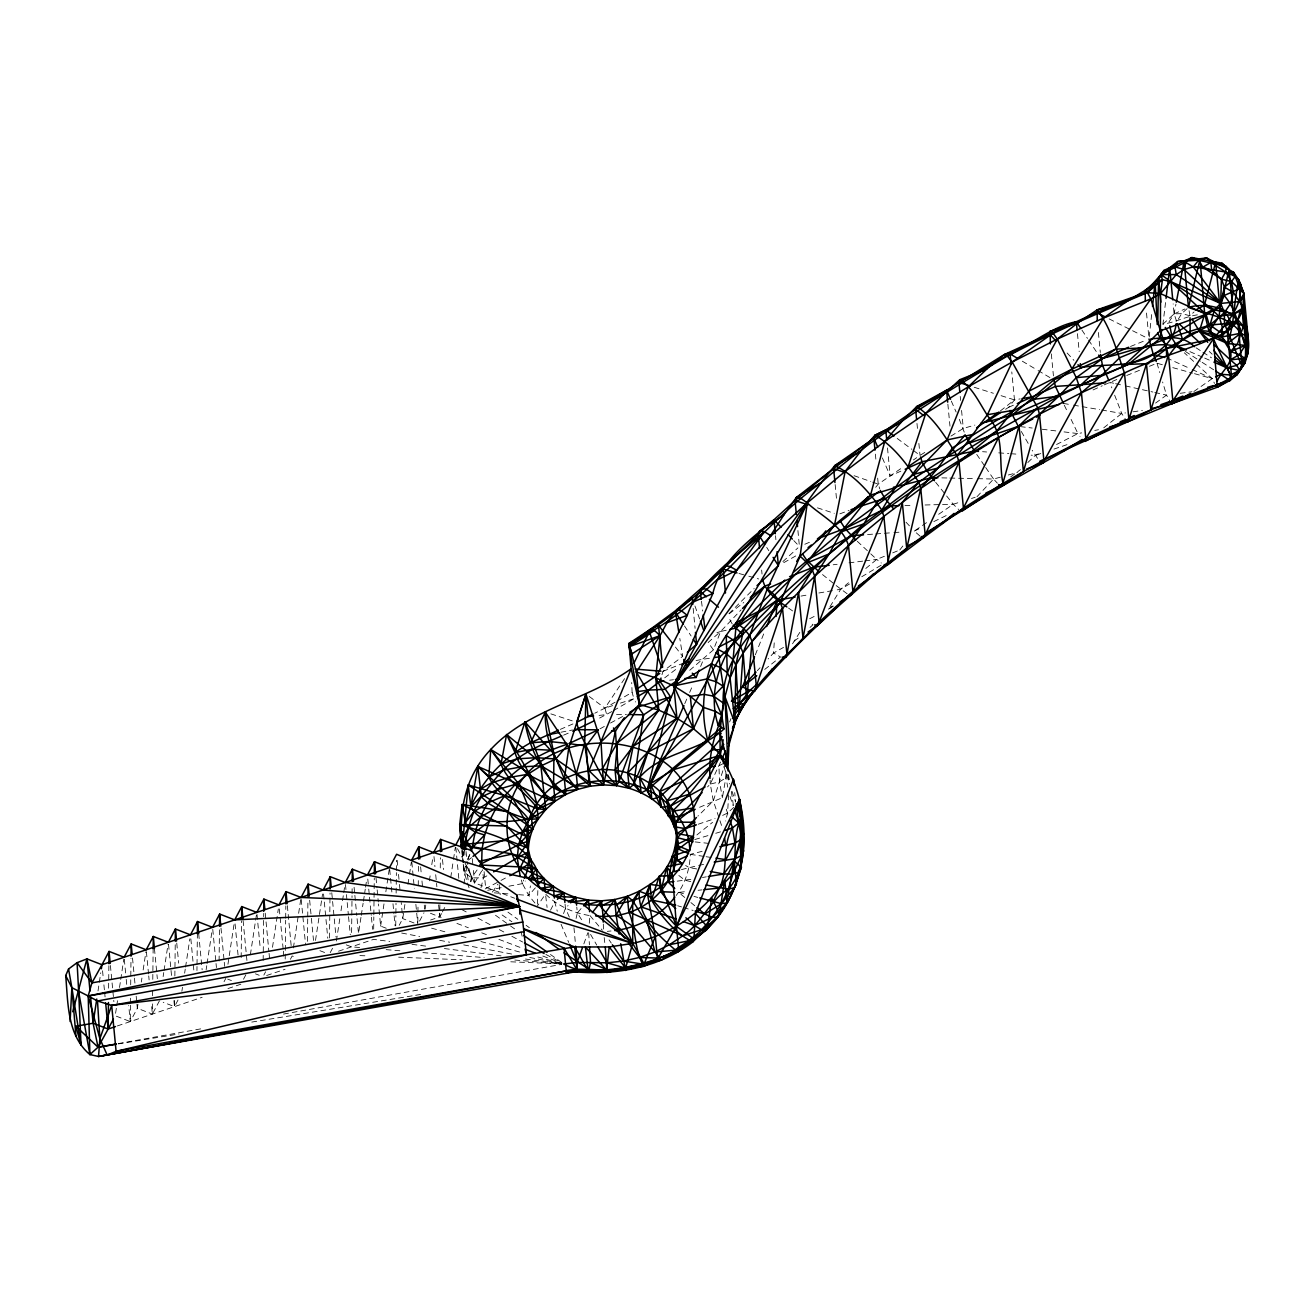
<?xml version="1.0" encoding="UTF-8"?>
<svg xmlns="http://www.w3.org/2000/svg" width="1314" height="1314" viewBox="0 0 1314 1314"><rect width="100%" height="100%" fill="white"/><g stroke="black" fill="none" stroke-linecap="round" stroke-linejoin="round"><path stroke-width="0.75" stroke-dasharray="5 3.75" d="M463.694 851.406L462.429 857.171L462.429 851.111M439.878 904.656L439.747 916.893L443.574 918.338M440.272 867.946L440.387 857.763M108.619 988.194L108.881 965.724M130.447 1005.243L130.267 1021.586L115.205 1015.755L116.437 1007.69M130.48 1003.19L130.546 997.063M130.694 984.81L131.006 958.251M152.506 1003.896L152.375 1014.112L137.329 1008.281L136.952 1004.257M152.588 995.716L152.687 987.553M152.785 979.373L153.147 948.741M174.565 1000.512L174.499 1006.639L163.215 1002.27M174.861 975.99L175.238 943.304M196.952 970.553L197.001 966.48M197.018 964.427L197.379 933.794M219.093 961.043L219.471 928.357M241.168 957.66L241.595 920.884M263.161 960.403L263.72 913.411M285.204 959.056L285.664 920.243M285.68 918.19L285.828 905.937M307.443 941.366L307.706 918.897M307.739 916.844L307.919 900.501M329.518 937.982L330.044 893.027M351.61 932.546L352.037 895.77M352.07 893.734L352.136 887.607M373.685 929.162L373.817 916.909M373.849 914.856L374.276 878.081M395.744 925.779L395.875 915.562M395.892 913.509L396.007 903.293M396.138 893.093L396.368 872.66M396.401 870.607L396.516 860.391M417.819 922.379L417.918 914.216M417.934 912.179L418.033 903.999M418.246 885.62L418.328 879.477M418.427 871.313L418.493 865.187M537.41 904.114L537.837 890.596M728.662 794.871L727.545 813.038L725.689 821.02M774.225 642.858L773.519 653.025L768.132 658.922M464.056 883.961L465.632 866.238M589.263 923.233L590.002 915.595C573.38 913.164 557.464 905.921 545.491 894.029L537.36 906.052M702.119 851.324L690.326 854.363C689.801 869.08 685.235 883.846 676.135 895.524M1149.224 336.959L1151.639 314.522M726.478 774.028L722.388 797.697L698.818 807.617M1197.366 314.834C1185.409 316.723 1174.88 322.406 1162.939 324.18L1166.076 298.064M470.872 881.53L471.381 877.851L466.946 861.228M425.161 909.107L425.769 905.067M429.382 880.84L430.581 872.759M431.78 864.678L432.996 856.597M470.79 881.793L471.381 877.851L478.23 868.373M98.008 990.953L100.767 972.803M116.749 1005.67L117.669 999.609M119.508 987.504L120.428 981.459M120.724 979.439L123.795 959.269M137.937 1004.241L137.329 1008.281L130.267 1021.586L128.723 1005.506M141.321 982.051L141.928 978.027M143.16 969.946L145.92 951.796M163.133 976.598L163.741 972.557M164.053 970.553L168.028 944.323M181.874 991.314L182.482 987.274M184.633 973.165L185.241 969.124M185.553 967.104L189.84 938.869M206.134 969.716L206.758 965.691M207.054 963.671L212.277 929.376M227.946 964.262L234.089 923.923M250.366 954.769L256.509 914.429M272.491 947.295L278.322 908.976M293.383 947.903L300.742 899.482M315.508 940.43L322.554 894.029M336.4 941.021L339.768 918.831M340.999 910.766L342.215 902.685M342.527 900.681L343.447 894.62M343.759 892.6L344.974 884.536M360.956 917.402L358.508 933.548L356.965 917.468M361.268 915.382L363.107 903.293M363.42 901.273L365.259 889.167M365.555 887.147L366.787 879.082M384 903.884L380.633 926.074L378.859 929.392M385.84 891.779L389.207 869.589M404.893 904.475L402.741 918.601L399.21 925.253M407.964 884.306L409.18 876.241M409.492 874.221L411.331 862.115M450.735 877.506L453.182 861.376M453.494 859.356L455.334 847.251M534.897 903.014L528.737 895.442L530.445 885.932M1168.967 321.996L1174.108 313.882L1175.948 304.158M465.37 866.205L464.088 872.003L469.065 887.886M576.074 918.47L577.339 912.885L576.78 907.071M480.973 887.788L483.486 877.851L482.435 869.72M661.993 674.673L662.962 671.339L682.672 656.376L679.814 638.44M725.492 762.432L713.338 800.916L697.865 816.158M535.356 887.837L528.737 895.442L522.414 883.616L523.629 879.969M583.843 943.879L587.867 932.726M563.542 913.608L565.463 908.286L568.059 905.56M689.735 670.304L713.403 649.872L720.614 631.508L741.129 609.844M755.32 654.832L764.37 632.215M700.608 666.494L703.581 659.168L710.989 658.068M467.653 859.504L469.755 854.363M729.615 721.977L730.995 718.577M467.932 859.142L470.067 854.001M727.414 774.521L726.034 777.757L727.759 787.201M684.742 703.696L688.815 694.334M689.636 692.462L692.889 684.972M720.581 762.021L710.266 784.064L707.54 786.905M550.517 910.191L554.738 901.93L557.284 911.259M159.454 1000.808L152.375 1014.112L151.422 1004.06M178.031 999.987L174.499 1006.639L173.924 1000.611M224.037 981.706L225.811 978.388M243.501 979.226L247.032 972.574M263.851 975.087L265.625 971.752M290.394 959.286L292.151 955.968L295.913 957.43M330.208 952.666L332.853 947.673M419.56 921.098L423.979 912.787M441.504 913.608L439.747 916.893L430.598 920.03M442.375 911.949L445.003 907.021M799.815 632.363L792.523 643.794M481.68 871.018L474.6 882.909L514.612 898.234M833.421 606.066L828.461 609.187L840.714 589.23L848.548 582.759M624.593 678.615L604.933 708.115L594.782 713.223M492.356 892.075L497.907 884.191M899.794 549.975L903.408 545.244M1005.604 409.295L1008.807 407.209L1014.474 399.883L1020.14 398.914M875.666 487.297L878.245 484.127L903.457 466.798M581.067 908.615L577.339 912.885L582.431 921.065M757.34 670.682L760.034 667.742M976.975 496.725L993.581 479.035L1000.956 477.015M728.991 613.638L754.203 588.458M1010.68 476.867L1020.502 469.64M1027.827 462.544L1035.169 455.449L1040.507 452.722M1162.939 324.18L1174.108 313.882L1181.664 313.635L1190.008 315.754L1194.048 311.944M1187.117 308.626L1181.664 313.635L1176.736 321.766L1174.108 313.882L1173.156 303.895M782.898 561.571L797.927 547.889M798.156 638.161L791.849 642.727M810.032 627.402L813.005 624.708L809.638 622.59M508.896 886.211L522.414 883.616L525.288 881.021M733.705 807.486L727.545 813.038L722.306 815.567M726.199 630.244L720.614 631.508L708.147 642.431L713.403 649.872M865.778 568.486L876.734 559.419L885.603 555.789M828.461 609.187L833.125 605.327M696.896 834.948L712.549 822.318M1103.744 427.822L1121.729 413.45L1125.49 412.908M468.457 860.029L471.48 857.631M764.699 669.434L780.549 656.984L773.519 653.025L783.522 647.408M1000.463 410.839L1014.474 399.883L1011.796 371.911M729.221 613.786L743.806 602.469M664.687 677.843L678.615 667.266M1155.581 403.07L1166.536 395.12L1162.611 381.98M1193.884 391.49L1212.214 378.613L1214.514 383.409M913.394 459.949L916.712 457.683M920.03 536.112L914.281 531.07L920.769 526.602M922.395 525.485L927.273 522.134M938.639 514.3L953.258 504.248L960.55 501.932M913.509 450.554L920.03 455.4L926.896 451.113M950.942 436.117L963.293 428.413L974.857 425.095M849.485 584.024L840.714 589.23L834.751 590.265M861.77 576.731L882.827 564.215M486.87 875.863L483.486 877.851L471.381 877.851L464.088 872.003L462.84 860.884M615.116 702.202L604.933 708.115L585.945 694.022M616.824 701.216L632.1 692.347L631.689 682.524M611.782 711.597L597.804 719.021M613.49 710.611L633.956 698.72L632.1 692.347M783.752 562.671L798.058 554.656M599.956 728.859L605.228 725.936M610.501 723.029L624.659 715.391M485.227 888.921L499.254 881.366M501.012 880.429L508.025 876.652M1056.538 444.51L1077.907 433.571L1081.652 432.881M809.687 618.73L816.52 615.264M723.85 763.253L718.939 765.75L719.514 781.846L722.388 797.697M914.281 531.07L921.377 527.62M933.811 521.592L948.002 514.71M1093.051 389.946L1102.298 385.741M1104.154 384.887L1117.261 379.303M1174.108 313.882L1184.883 308.987M882.4 457.945L890.186 475.914L901.404 470.921M1008.807 407.209L1017.562 403.431M560.29 729.369L573.052 723.883M563.607 735.15L570.949 731.997M804.809 544.259L811.97 541.22M892.699 552.882L898.02 550.697M1130.483 346.485L1145.299 340.49M1126.722 375.476L1141.866 369.349M1149.421 366.294L1156.993 363.222L1162.906 364.881M662.962 671.339L682.984 663.307M839.86 513.84L849.107 510.423M1040.803 453.544L1035.169 455.449L1031.112 455.17M1053.976 449.076L1067.149 444.608M698.276 824.207L715.079 818.523M117.357 1025.938L202.142 997.293M227.946 988.571L240.856 984.219M266.66 975.497L285.089 969.272M338.536 951.205L373.554 939.379L389.749 941.465M716.935 632.707L720.614 631.508M612.685 705.602L604.933 708.115L606.674 714.57L595.472 715.802M620.422 703.105L633.956 698.72L635.648 702.005M971.506 498.466L975.152 497.3M694.778 839.564L708.115 835.573M715.736 833.29L721.452 831.581M681.44 869.589L696.732 865.86M1008.331 474.995L1017.562 472.482M718.824 817.259L713.338 800.916L710.266 784.064L719.514 781.846L726.034 777.757L725.771 770.086M698.67 865.433L704.501 864.201M560.979 732.227L572.51 729.976M487.675 890.284L501.192 887.689M1094.759 430.417L1098.504 429.727M696.075 660.531L703.581 659.168M118.211 1043.612L202.898 1028.484M283.545 1014.063L561.784 964.345M801.014 596.08L808.964 594.7M818.885 592.992L832.78 590.61M690.836 879.362L675.741 881.333M702.464 877.473L706.341 876.832M118.276 1043.907L178.967 1033.987M251.779 1022.078L413.614 995.618M415.635 995.289L423.732 993.959M1133.013 411.808L1142.408 410.444M1180.218 393.297L1191.929 391.753M833.191 564.774L837.149 564.297M849.025 562.835L862.887 561.127M864.858 560.881L876.734 559.419L881.3 563.016M669.631 680.192L673.474 679.732M684.758 897.478L678.615 892.387L686.401 891.549M698.079 890.301L701.988 889.874M607.314 931.347L611.059 930.985M867.569 534.552L873.662 534.092M875.699 533.944L891.943 532.728M893.963 532.581L902.094 531.973M904.952 505.512L913 505.299M925.072 504.987L953.258 504.248L958.662 509.536M616.545 714.504L626.433 714.438M941.892 477.869L947.854 478M949.841 478.05L975.678 478.624M977.665 478.674L993.581 479.035L997.359 483.174M359.905 955.59L368.068 955.919M398.651 957.183L461.855 959.795M510.785 961.799L563.788 963.983M982.56 451.688L986.6 451.983M998.739 452.854L1008.856 453.576M1010.877 453.724L1018.974 454.299M494.195 892.83L510.456 894.062M518.587 894.67L528.737 895.442M359.609 947.509L351.446 946.852L345.796 944.667M386.152 949.644L402.495 950.975M422.911 952.617L484.16 957.561M514.792 960.041L561.751 963.819L523.317 958.76M695.172 841.929L709.429 843.457M1020.321 426.607L1032.229 428.036M1042.166 429.251L1056.062 430.926M1064.012 431.895L1077.907 433.571L1080.059 436.544M412.005 944.355L426.179 946.179M444.395 948.544L501.061 955.869M690.326 854.363L704.14 856.416M706.127 856.712L714.011 857.878M1063.437 403.431L1071.485 404.811M1073.489 405.155L1099.621 409.64M1101.641 410.001L1121.729 413.45L1125.622 419.56M696.699 868.948L688.979 867.519L685.645 865.515M401.673 933.055L419.692 936.488M439.714 940.315L449.717 942.22M463.727 944.897L513.758 954.44M529.772 957.495L561.801 963.605L534.207 955.968M690.77 881.595L685.021 880.314L677.088 874.122M1113.615 383.245L1109.706 382.358L1111.825 387.844M1115.586 383.688L1123.421 385.445M1125.375 385.889L1152.821 392.032M1154.776 392.475L1166.536 395.12L1170.018 401.394M678.615 892.387L684.364 893.898M693.956 896.411L697.783 897.413M431.6 928.177L447.384 932.447M461.198 936.192L469.098 938.327M480.924 941.53L522.364 952.765M1172.778 367.624L1192.504 373.127M1194.475 373.669L1212.214 378.613L1184.325 352.793M738.961 573.479L746.845 575.663M748.816 576.222L758.671 578.965M677.663 905.74L681.539 906.923M683.477 907.514L693.151 910.487M974.232 387.269L993.4 393.28M1001.071 395.678L1014.474 399.883M817.456 507.845L834.275 513.314M550.862 713.88L573.019 721.107M854.067 475.701L870.804 481.532M872.66 482.172L878.245 484.127L879.756 488.824M456.927 923.414L468.375 927.766M481.729 932.841L487.461 935.01M498.909 939.362L521.806 948.051M542.797 956.017L561.883 963.261M430.45 913.279L439.747 916.893L438.597 904.837M414.025 922.97L402.741 918.601L401.213 902.521M386.267 928.259L380.633 926.074L378.514 903.95M319.926 950.679L325.56 952.864M255.442 973.822L259.203 975.284M227.683 979.111L231.445 980.572M1189.909 351.643L1202.836 357.293M1204.692 358.098L1212.083 361.317M1166.701 357.934L1190.369 368.692M1192.192 369.513L1212.214 378.613M1109.164 318.908L1147.188 338.076M461.789 909.567L468.95 913.378M477.902 918.158L490.418 924.842M499.369 929.622L504.74 932.48M511.902 936.307L522.644 942.023M545.901 954.44L561.998 963.031M1022.325 361.202L1036.319 369.513M1038.076 370.548L1050.313 377.808M1196.085 347.816L1201.21 351.134M1202.918 352.251L1211.459 357.786M1185.359 351.446L1200.454 361.219M1202.129 362.319L1213.873 369.924M502.112 914.955L511.918 921.787M788.515 608.07L793.36 611.453M847.136 593.764L836.164 585.568M495.509 915.267L508.83 924.777M510.505 925.959L515.499 929.524M550.467 954.49L562.129 962.801M507.96 912.13L517.831 919.324M526.076 925.302L529.361 927.7M897.199 438.449L911.883 449.339M822.515 574.563L834.636 584.336M690.918 902.587L695.533 906.397M1209.258 351.479L1212.181 354.189M857.303 541.319L869.26 552.455M870.755 553.851L876.734 559.419M793.787 540.563L798.025 545.031M906.019 522.184L910.142 526.618M1067.116 352.99L1073.916 360.315M590.002 915.595L602.321 930.246M1037.502 458.323L1032.196 450.324M935.699 482.337L953.258 504.248M732.177 623.871L728.186 616.529M675.429 647.063L682.672 656.376M976.713 454.398L984.58 465.895M985.714 467.538L993.581 479.035M609.072 939.871L611.289 943.124M1081.898 330.044L1087.483 338.404M1088.6 340.08L1097.535 353.45M684.479 625.94L691.098 635.976M766.703 547.396L768.821 550.73M474.6 883.074L464.056 860.933M1021.306 431.485L1028.238 443.475M590.577 934.418L596.737 945.062M457.486 848.696L463.021 859.077M1064.291 405.205L1067.707 412.3M1071.107 419.38L1077.907 433.571M466.601 865.975L474.6 882.909L473.04 866.747M951.32 401.099L956.116 412.021M959.302 419.297L964.657 433.209M569.34 917.139L565.463 908.286L564.905 902.472M561.078 924.268L568.732 942.45M1114.65 395.169L1121.729 413.45M694.942 605.984L699.738 619.272M732.013 791.324L735.626 802.082L734.723 792.588M730.026 796.514L733.081 805.663M726.264 809.194L728.761 816.733M719.957 820.692L722.224 827.574M723.965 766.735L729.566 783.916M521.313 880.002L522.414 883.616M1156.993 363.222L1159.802 372.601M462.479 850.536L464.384 858.387M521.001 931.396L522.364 937.243M1189.088 310.712L1190.008 315.754M728.449 774.751L729.467 780.319M466.092 866.222L468.441 881.842M731.389 791.685L733.409 805.515M701.495 601.254L702.711 611.01M545.721 895.951L547.084 907.465M604.194 937.539L605.064 945.308M461.723 850.503L463.021 862.23M463.234 864.185L464.088 872.003L463.514 864.431M1146.514 313.028L1148.814 336.992M1098.389 332.491L1100.311 352.464M1077.464 333.674L1079.188 351.659M1051.331 353.909L1053.434 375.886M960.238 396.45L960.616 400.442M961.569 410.428L963.293 428.413M947.87 404.154L949.973 426.13M916.975 423.437L917.55 429.432M918.88 443.409L920.03 455.4M887.508 447.943L890.186 475.914M875.37 454.151L876.142 462.15M877.67 478.132L878.245 484.127M835.146 484.554L836.476 498.532M797.91 530.544L799.241 544.522M775.523 535.718L775.901 539.709M761.644 570.062L762.038 574.054M693.168 608.382L695.073 628.371M499.205 884.634L500.174 894.735M484.094 871.658L485.638 887.837M472.268 858.65L472.859 864.727M464.45 850.125L465.222 858.206M455.827 847.251L459.095 881.415M442.506 859.504L443.475 869.556M433.981 856.58L434.934 866.632M435.706 874.681L436.872 886.736M420.628 866.895L421.203 872.923M421.975 880.971L422.55 886.999M424.291 905.1L424.668 909.107M411.824 862.115L414.337 888.248M415.865 904.328L417.803 924.432M397.173 860.292L397.748 866.337M398.52 874.368L399.292 882.417M399.472 884.421L400.047 890.449M389.716 869.589L392.015 893.701M392.985 903.753L393.937 913.805M394.134 915.825L395.103 925.877M376.018 877.818L376.97 887.87M377.167 889.89L378.317 901.946M367.789 879.066L368.561 887.114M368.741 889.118L369.333 895.146M369.513 897.166L371.254 915.25M371.435 917.271L372.601 929.327M354.09 887.311L354.665 893.339M354.862 895.343L356.784 915.447M345.483 884.536L346.239 892.567M346.436 894.588L347.011 900.616M347.208 902.619L348.358 914.692M348.555 916.696L350.28 934.78M331.769 892.764L334.085 916.893M334.282 918.897L336.006 936.997M323.556 894.013L324.131 900.041M324.328 902.061L327.777 938.245M309.661 900.238L311.204 916.318M311.385 918.338L313.504 940.446M301.235 899.482L305.472 943.698M287.355 905.707L291.38 947.92M279.307 908.96L283.167 949.168M283.348 951.172L284.12 959.22M265.231 913.181L268.877 951.369M269.074 953.389L269.649 959.417M257.002 914.429L260.271 948.593M243.106 920.654L246.966 960.863M235.075 923.906L238.343 958.087M220.998 928.127L224.07 960.288M224.267 962.308L224.645 966.316M212.769 929.376L215.841 961.536M216.038 963.54L216.432 967.564M198.677 933.597L202.142 969.781M190.842 938.853L193.914 971.013M176.749 943.074L178.688 963.178M168.537 944.323L171.608 976.483M154.444 948.544L156.76 972.656M156.941 974.676L157.335 978.684M146.412 951.796L148.531 973.904M148.728 975.908L149.106 979.932M132.517 958.021L134.258 976.121M134.439 978.125L135.03 984.153M136.18 996.209L136.755 1002.254M124.304 959.269L126.029 977.353M126.226 979.373L126.801 985.401M110.409 965.494L113.875 1001.679M102.558 970.767L103.133 976.795M103.905 984.827L105.071 996.899M573.972 927.75L575.466 944.076M466.076 851.521L466.766 859.274M462.495 851.16L463.366 862.526M588.656 932.841L589.411 944.75M710.135 780.253L710.266 784.064M728.186 774.899L728.449 782.881M603.307 924.021L603.487 929.786M462.298 851.291L462.429 857.171"/><path stroke-width="1.5" d="M462.429 849.09C458.52 812.134 464.269 777.198 490.746 749.489C528.442 708.722 586.947 700.362 631.131 668.777L629.045 643.367L650.578 629.16L692.215 598.396L693.578 602.19M1151.787 408.523L1172.334 403.529L1172.86 400.934L1168.475 354.994L1160.377 330.783L1160.541 293.613L1162.414 279.718L1161.001 274.527L1164.023 270.372L1191.864 257.544L1221.971 263.194L1238.921 280.325L1243.898 293.515L1248.3 339.455L1247.889 353.466L1245.048 362.828L1236.983 374.786L1229.888 380.518L1217.29 387.236L1172.334 403.529L1128.233 421.58L1039.834 461.181L1043.004 462.922L1085.824 438.712L1128.874 418.952L1172.86 400.934L1217.717 384.739L1236.983 374.786L1245.048 362.828C1247.479 334.971 1240.432 308.199 1238.921 280.325L1233.55 272.195L1206.63 257.922L1177.656 261.519L1161.001 274.527L1144.593 293.038L1096.484 312.518L1004.356 354.55L915.644 409.442L834.833 465.583L821.299 482.484L673.836 685.957L676.94 718.298L647.999 752.035L627.731 772.813L629.209 788.318C715.03 815.058 676.579 924.678 595.587 915.907M440.453 851.636L440.584 839.4L471.496 850.569L483.716 867.618L499.008 882.614L516.993 895.13L522.808 922.017L526.471 954.818L116.092 1051.331L107.173 1054.994L98.534 1056.456L89.894 1054.567C66.965 1035.202 68.114 1002.779 65.7 975.563L68.558 969.009L77.083 962.686L86.938 958.891L101.983 964.722L389.519 867.569L519.638 906.446L88.202 995.979L71.859 987.685L65.7 975.563M108.454 1002.5L108.142 1029.059L98.041 1047.209L89.894 1054.567L78.692 991.955L77.083 962.686L91.898 982.888L88.202 995.979L89.894 1054.567M108.914 963.688L109.062 951.418L124.107 957.249L131.17 943.945L146.215 949.776L153.295 936.471L168.34 942.302L175.403 928.998L190.464 934.829L197.527 921.525L212.572 927.356L219.652 914.051L234.697 919.882L519.638 906.446L396.598 854.264L389.519 867.569L374.474 861.738L367.394 875.042L352.349 869.211L345.286 882.515L330.241 876.684L323.162 889.989L308.117 884.158L301.054 897.462L286.009 891.631L278.929 904.935L263.884 899.105L256.805 912.409L241.76 906.578L234.697 919.882M131.022 956.214L131.17 943.945L132.139 953.997M153.147 948.741L153.295 936.471L154.444 948.544M175.271 941.267L175.403 928.998L176.569 941.07M197.379 933.794L197.527 921.525L198.677 933.597M219.504 926.321L219.652 914.051L220.801 926.124M241.628 918.847L241.76 906.578L242.926 918.65M263.736 911.374L263.884 899.105L264.837 909.157M285.861 903.901L286.009 891.631L287.158 903.704M307.969 896.427L308.117 884.158L309.266 896.23M330.093 888.954L330.241 876.684L331.194 886.736M352.218 881.48L352.349 869.211L353.515 881.283M374.326 874.007L374.474 861.738L375.623 873.81M418.558 859.06L418.706 846.791L433.587 852.556L483.716 867.618M728.465 746.73L734.953 723.242L735.824 665.081L743.888 628.65L774.619 595.111L807.092 562.852L834.554 524.91L870.574 495.082L896.099 487.412L914.117 474.255L947.098 439.927L968.303 386.792L986.847 368.988L1004.356 354.55C1029.519 347.619 1049.82 326.858 1076.314 321.7L1080.781 328.385M1157.765 324.525L1158.537 278.223L1161.001 274.527L1186.197 261.765L1191.864 257.544L1198.647 260.221L1226.159 266.446L1238.921 280.325L1243.898 293.515L1243.323 326.266L1237.476 343.857L1230.561 351.446C1233.337 364.257 1221.182 371.041 1217.043 381.421M520.196 876.389L517.273 857.878L518.636 844.721L522.578 831.926L529 819.854L537.689 808.882L548.381 799.355L560.766 791.537L577.749 789.369L590.429 786.15L584.681 743.56L585.945 694.022L601.024 741.983L603.487 784.885L616.562 785.608L629.209 788.318L633.627 784.491L677.498 682.607M567.615 745.137L555.773 758.999L541.122 765.848L527.604 774.34L515.466 784.294L504.921 795.561L496.166 807.929L489.366 821.151L484.62 835.014L482.041 849.255L481.663 863.626L518.636 844.721L532.646 829.561L527.735 825.176L508.173 811.756L462.101 804.513L459.703 824.584L461.066 844.639L462.2 847.366L468.195 784.967L512.46 797.828L538.231 819.065C523.596 840.664 525.058 871.691 542.994 890.941M728.038 770.891L727.759 762.859L707.983 741.112L693.447 728.695L673.836 685.957L736.628 570.227L771.039 535.849L807.256 502.884L845.165 471.43L884.716 441.553L925.795 413.319L968.303 386.792L1012.174 362.023L1057.294 339.094L1103.546 318.037L1150.834 298.902L1160.541 293.613L1176.244 274.61L1184.029 269.501L1193.243 266.906L1202.852 267.169L1211.705 270.224L1221.412 279.209L1224.418 287.125L1224.155 295.519L1220.69 303.435L1214.415 309.94L1164.105 339.521L1119.709 357.687L1101.625 375.377L1081.438 392.755L1039.456 414.238L998.624 437.398L959.023 462.167L920.753 488.496L883.879 516.336L848.499 545.622L814.696 576.288L782.52 608.267L752.068 641.478L743.182 652.894L735.824 665.081L730.075 677.876L723.258 703.039L719.891 732.506L720.236 755.304L721.485 759.114M1172.86 400.934L1213.331 338.782C1227.177 322.209 1245.82 304.388 1238.921 280.325C1233.501 300.758 1234.799 324.082 1227.572 343.529L1230.561 351.446L1239.299 354.649L1244.884 358.328L1239.545 370.515L1229.888 380.518L1215.286 385.002L1217.29 387.236C1234.749 377.759 1251.519 360.989 1248.3 339.455C1247.117 324.213 1241.237 308.872 1243.898 293.515L1231.514 281.541L1225.65 272.014L1210.851 262.406L1206.63 257.922L1198.647 260.221L1177.656 261.519L1174.962 266.857L1176.244 274.61L1220.69 303.435L1239.447 301.579L1243.192 297.67M524.253 878.146C535.225 857.943 520.393 834.604 531.168 814.039C537.755 798.879 549.893 786.741 564.363 778.939C591.169 765.093 625.415 766.325 650.315 783.768L672.965 769.873L707.983 741.112C696.584 699.754 707.819 654.323 736.349 622.54L807.256 502.884L800.817 498.367L796.35 497.513L783.883 514.924L673.836 685.957L655.719 677.794L636.37 672.062L629.045 643.367C706.916 608.103 753.251 531.48 821.299 482.484C884.043 427.346 956.74 385.84 1028.468 343.66M70.102 1021.504L71.859 987.685L68.558 969.009M781.058 527.177L773.995 519.736C749.686 540.284 720.368 560.782 712.829 593.517L673.836 685.957L690.343 696.354L703.417 707.343L693.447 728.695L661.402 759.968L650.315 783.768C685.76 806.254 684.512 861.721 649.987 884.453L647.523 894.341L655.374 936.504L644.123 963.852C617.843 968.517 588.754 978.306 563.788 963.983L577.125 962.456L590.528 962.587L607.134 969.781C648.131 965.905 691.64 950.285 717.789 917.172C743.855 883.994 746.648 839.317 739.601 799.224L695.369 913.378L693.973 938.984L692.79 941.924C656.786 969.765 609.433 976.401 565.332 970.816C591.53 965.56 619.551 976.696 644.123 963.852C667.611 956.264 689.965 944.552 707.655 927.109C753.99 883.09 753.71 806.648 720.236 755.304L672.965 769.873L659.562 791.669L661.057 807.19L670.255 806.188L705.043 786.955M776.065 616.43L777.198 600.169C853.295 528.162 939.576 466.897 1032.771 419.018M1215.549 371.008L1220.575 374.276L1230.397 374.966L1239.545 370.515L1242.108 366.655L1224.451 323.77L1224.434 312.633L1220.69 303.435L1193.243 266.906L1184.078 261.42L1188.48 307.361C1212.789 300.495 1243.011 313.175 1248.3 339.455L1245.261 345.401L1230.561 351.446L1221.691 337.025L1222.381 327.153L1219.129 316.51L1220.016 308.182L1229.116 269.469L1221.971 263.194M1213.922 362.122L1226.849 367.772L1236.835 365.44L1244.884 358.328L1247.889 353.466L1243.487 307.509L1239.447 301.579L1243.898 293.515C1245.754 308.33 1238.757 322.406 1227.26 331.539C1194.426 348.555 1157.815 356.915 1124.472 372.995L1085.824 438.712C988.44 486.18 897.856 547.757 819.082 622.228C788.384 655.489 748.668 684.545 732.506 728.399L738.862 713.699L743.182 652.894L767.36 588.705L807.256 502.884C821.447 516.172 842.455 525.666 848.499 545.622L852.901 591.563L851.587 594.618C808.915 631.591 769.363 671.881 733.803 715.588M679.552 870.098L673.901 871.658L675.856 845.001L693.316 836.525C710.792 725.032 528.737 709.084 508.173 811.756C490.697 923.249 672.735 939.198 693.316 836.525L677.038 833.569L677.334 860.522L682.327 863.512M727.118 768.444C732.752 728.564 722.618 688.848 717.887 649.362L726.527 653.863L733.097 659.612L735.824 665.081L738.862 713.699M88.202 995.979L522.808 922.017L97.499 1000.989L111.69 1005.391L526.471 954.818L574.711 946.885L585.42 946.983L588.311 972.179L590.528 962.587L607.019 962.801L623.444 961.076L639.507 957.446L658.741 958.103L677.712 951.944L678.632 949.184L676.447 926.386L660.991 885.85L649.987 884.453L639.228 891.253L632.658 900.681L632.74 943.419L625.579 968.04L607.002 972.426L606.625 970.028L587.604 969.781L566.219 973.346L98.534 1056.456L99.88 1038.717L97.499 1000.989L88.202 995.979L99.88 1038.717L107.173 1054.994L566.219 970.898L564.034 948.117L523.744 929.195M1215.565 376.872L1220.575 374.276L1229.888 380.518L1230.397 374.966L1226.849 367.772L1213.725 350.296M759.541 610.928L736.349 622.54L733.097 659.612L730.075 677.876L734.953 723.242L728.367 743.445M1152.509 306.376L1155.154 281.902L1169.706 267.925L1174.962 266.857L1184.029 269.501L1220.69 303.435L1224.418 287.125L1231.514 281.541L1235.226 276.466L1233.55 272.195M710.053 778.348C708.476 757.817 713.108 737.138 721.747 718.544M719.809 757.718L723.209 739.798M726.33 754.762L725.64 766.259M1166.076 298.064L1169.706 267.925L1172.761 299.888M807.256 502.884L800.127 556.134L780.171 602.272L752.068 641.478L746.73 700.099L733.311 722.388M663.882 680.898L660.039 681.358L648.541 690.096L638.177 706.948L643.614 714.832L633.627 784.491L641.084 792.917L647.293 789.78L721.337 727.759M116.256 1044.236L98.041 1047.209L93.097 1023.228L96.776 999.018M101.375 968.763L101.983 964.722L109.062 951.418L110.212 963.491M950.531 399.275L946.54 390.176L916.679 406.601L901.076 422.352L874.976 435.263L873.843 438.17L833.618 468.572L795.036 500.568L758.211 534.108L723.193 569.093L676.891 609.548L666.954 622.721L660.071 635.615L655.719 677.794L658.807 710.151L633.167 746.286L627.731 772.813L641.084 792.917L639.606 777.412C661.895 751.378 700.001 752.265 723.948 728.942L718.167 725.246C706.981 691.016 721.189 654.75 743.888 628.65L736.349 622.54M1217.29 387.236L1213.331 338.782L1206.071 314.292L1170.823 281.672L1161.001 274.527L1176.244 274.61M593.6 716.015L587.999 716.623L585.945 694.022L568.831 747.584L564.363 778.939L565.841 794.444C543.487 777.067 529.805 749.752 524.943 721.944L553.95 753.94L564.363 778.939L577.749 789.369C558.22 768.23 544.078 741.556 545.326 712.089L553.95 753.94L553.588 785.723L555.083 801.244L548.381 799.355C537.557 783.768 520.475 771.4 515.006 752.561L524.943 721.944L540.497 762.432L545.786 809.523L538.231 819.065C516.287 818.211 483.503 831.072 470.872 806.582C482.994 779.317 504.543 757.061 530.61 742.771L545.326 712.089L568.831 747.584L576.271 773.847L577.749 789.369L565.841 794.444L555.083 801.244L545.786 809.523L536.736 803.544L519.424 784.721L477.836 766.456L470.872 806.582L465.402 822.58L468.293 827.606L475.339 832.156L484.62 835.014L472.547 847.497L471.151 850.93M531.48 880.232C535.258 865.368 526.651 851.341 526.553 836.624L508.173 811.756L468.195 784.967L470.872 806.582C487.757 792.096 497.579 770.875 517.01 758.851C530.774 749.079 546.312 742.492 561.784 735.939M493.621 871.855L517.273 857.878L529.213 840.697L526.553 836.624L462.101 804.513L465.402 822.58L473.664 811.904L487.773 802.985L504.921 795.561L537.689 808.882L545.786 809.523L529 819.854C517.749 803.675 497.086 795.052 488.824 777.05L490.746 749.489L519.424 784.721L531.168 814.039L532.646 829.561L522.578 831.926L482.041 849.255L472.547 847.497C477.688 796.81 520.344 758.671 567.057 744.332M718.167 725.246L721.698 715.194L725.032 696.88L734.953 723.242M597.771 946.836L607.019 962.801L624.84 967.925L643.827 966.348L644.123 963.852L632.74 943.419L616.808 904.722L627.32 896.329L628.798 911.85L682.705 935.896C701.594 923.611 709.084 900.862 728.284 889.217L732.884 874.122L741.671 855.496L739.601 799.224L676.447 926.386L657.476 959.105L643.827 966.348C634.071 950.038 636.288 929.261 628.798 911.85L639.228 891.253C637.701 917.517 659.464 936.751 677.712 951.944L693.973 938.984L676.447 926.386L647.523 894.341L639.228 891.253L627.32 896.329L614.64 899.548L616.118 915.07L633.167 926.551L654.93 951.96L669.417 944.733L682.705 935.896L701.43 929.721C712.878 918.043 722.125 904.377 728.284 889.217C745.301 870.098 744.989 843.752 741.819 819.87L740.012 840.632L734.247 860.916L726.658 902.849L717.789 917.172L688.667 940.808L674.345 950.318L654.93 951.96L639.507 957.446L628.437 943.041M727.726 750.655L725.492 762.432L727.759 762.859L725.032 696.88M1214.12 344.859L1230.315 359.855L1244.884 358.328L1248.136 349.294L1245.261 345.401L1227.572 343.529L1208.995 331.489L1204.708 313.931L1199.994 259.433L1198.647 260.221L1202.852 267.169L1221.412 279.209L1231.514 281.541L1233.337 292.316L1230.873 303.107L1224.434 312.633L1209.98 325.034L1167.062 348.391L1101.625 375.377L1058.953 396.04L996.8 430.992L937.9 468.047L863.906 523.843L829.167 553.9L812.413 570.227L798.6 592.269L786.922 654.208L785.443 657.411L782.175 657.131M785.443 657.411L803.002 638.226L814.696 576.288L829.167 553.9L841.206 531.907L870.574 495.082L884.716 441.553L901.076 422.352M1176.326 302.22L1184.078 261.42M737.893 802.493L740.866 817.965C732.818 835.77 736.826 855.513 732.884 874.122L719.514 887.985L713.141 901.437L699.705 897.922M1161.905 329.486L1160.163 338.339L1128.315 364.389L1011.994 415.24L980.655 423.437M1145.365 301.037L1145.118 290.46L1155.154 281.902L1162.414 279.718L1170.823 281.672L1220.69 303.435L1221.412 279.209L1225.65 272.014L1226.159 266.446L1215.614 262.242L1210.851 262.406L1202.852 267.169M695.09 911.078L704.764 914.051L721.419 903.687L734.477 887.64L741.359 867.536L734.247 860.916C717.23 903.572 676.776 933.301 632.74 943.419L600.465 906.299L601.566 900.813L614.64 899.548L616.808 904.722M464.105 849.501C467.176 831.171 471.381 812.857 481.384 796.908L477.836 766.456L512.46 797.828L527.735 825.176L529.213 840.697L518.636 844.721M624.216 717.789L615.412 731.208L603.487 784.885L590.429 786.15L574.448 785.69L560.766 791.537L527.604 774.34L508.551 777.543L491.305 782.898L480.152 789.32M808.044 632.001L817.702 625.365L819.082 622.228L814.696 576.288L812.413 570.227L807.092 562.852L800.127 556.134L834.554 524.91L845.165 471.43L860.391 451.605L874.976 435.263C893.306 445.413 907.333 464.548 918.732 482.222L902.307 502.408L887.049 565.266L858.338 586.077M884.24 564.56L887.049 565.266L906.709 548.365L920.753 488.496L937.9 468.047L952.732 447.68L992.694 422.681L1033.904 399.325L1071.748 369.25L1115.586 349.13L1142.884 347.898L1160.377 330.783L1206.071 314.292L1160.541 293.613L1147.401 292.611C1100.179 312.551 1052.744 331.884 1007.526 356.291L1004.356 354.55M1097.256 320.501L1097.108 309.89L1144.593 293.038M1199.994 259.433L1188.48 307.361C1209.866 315.902 1240.137 317.101 1245.261 345.401L1239.299 354.649L1230.315 359.855L1236.835 365.44L1239.545 370.515L1226.849 367.772L1214.892 360.003M1247.889 353.466C1240.17 334.282 1238.034 311.319 1224.155 295.519L1239.825 288.637L1240.909 284.136M1170.823 281.672L1214.415 309.94L1234.109 313.75L1243.487 307.509L1240.104 311.204L1237.706 320.698L1242.108 366.655M1196.742 309.414L1204.396 305.39L1215.614 262.242L1220.016 308.182L1226.898 314.818L1231.596 323.195L1238.494 323.819L1243.323 326.266M707.983 741.112L715.752 711.531L703.417 707.343M72.73 1011.731L86.938 958.891L91.898 982.888L519.638 906.446L367.394 875.042M1050.379 343.923L1050.149 331.259L1077.841 322.85L1097.108 309.89L1125.03 302.647L1162.414 279.718L1147.401 292.611L1150.834 298.902L1160.377 330.783M1062.763 451.441L1082.194 439.5L1085.085 441.389L1085.824 438.712L1081.438 392.755L1076.265 377.644L1057.294 339.094L1053.04 333.148L1050.149 331.259M584.681 743.56L576.271 773.847L590.429 786.15L589.033 781.994L586.093 745.958L578.291 728.843L576.698 722.306L585.945 694.022M1007.526 356.291L1012.174 362.023L1037.731 407.783L1019.04 425.818L1002.073 486.131L926.748 532.269M985.943 492.947L1002.073 486.131L1023.425 471.759L1039.456 414.238L1037.731 407.783M1184.029 269.501L1186.197 261.765M661.024 678.024L660.039 681.358L670.567 696.896L647.293 789.78L651.81 799.273L659.612 797.089L711.515 749.834L722.322 736.776M1077.989 364.717L1080.716 367.641C1105.238 363.042 1131.108 368.511 1153.314 354.484C1164.943 347.684 1174.815 337.731 1176.161 323.704M1214.415 309.94L1209.98 325.034L1164.105 339.521M812.413 570.227C779.153 609.138 720.45 645.092 723.258 703.039L713.568 696.157L704.09 694.367L690.343 696.354L693.447 728.695L647.999 752.035L639.606 777.412L651.81 799.273L650.315 783.768L661.057 807.19L659.612 797.089C635.089 779.958 602.65 776.393 574.448 785.69L541.122 765.848L521.625 766.818L503.262 770.135L488.824 777.05L477.836 766.456M998.624 484.554L1002.073 486.131L1043.004 462.922L1081.438 392.755L1124.472 372.995C1116.785 351.791 1111.102 327.498 1097.108 309.89M1229.888 380.518L1231.645 377.496L1213.331 338.782L1167.062 348.391L1146.465 363.994L1128.233 421.58L1109.673 426.886M1120.234 421.745L1125.622 419.56L1128.233 421.58L1150.867 409.935L1168.475 354.994M791.209 578.045L767.36 588.705L774.619 595.111L780.171 602.272L782.52 608.267L754.909 690.721L733.261 708.657M840.024 601.894L851.587 594.618L888.28 562.277L883.879 516.336L881.776 510.128L908.122 466.733L925.795 413.319L943.255 394.791L959.844 379.68L986.847 368.988M99.88 1038.717L111.69 1005.391L524.253 931.659M582.496 947.591L577.125 962.456L577.24 972.064L574.711 946.885L523.843 928.817M916.597 419.429L915.644 409.442L916.679 406.601L943.255 394.791M629.784 712.303L638.177 706.948L670.567 696.896L643.614 714.832L619.075 781.387L616.562 785.608L604.062 780.532L586.093 745.958L568.929 743.593L598.198 729.828L586.093 745.958M633.89 663.274L650.578 629.16L658.511 625.316L673.014 643.959M819.082 622.228L848.499 545.622L863.906 523.843L876.914 502.342L896.099 487.412M734.559 785.099L733.458 779.301L676.447 926.386L672.62 875.485L666.839 866.632L682.048 863.561L672.423 856.137L668.333 882.154L674.755 888.543M736.218 805.909L738.846 823.073L732.44 827.853C721.435 846.413 728.909 868.702 719.514 887.985L703.926 889.677M887.049 565.266L924.005 537.36L959.023 462.167L996.8 430.992L1029.01 391.129L1057.294 339.094L1077.841 322.85M757.094 684.085L749.801 690.507L731.438 701.265L742.509 686.861L754.564 656.704M766.637 626.564L777.198 600.169L795.069 597.098M684.873 678.517L696.141 677.482L699.114 670.156M529 819.854L496.166 807.929L487.773 802.985L481.384 796.908L497.201 789.681L515.466 784.294L548.381 799.355L565.841 794.444L553.588 785.723L540.497 762.432L506.596 734.526L500.995 764.058C507.828 782.503 526.783 793.032 537.689 808.882L555.083 801.244L544.292 794.017L528.869 772.796L490.746 749.489L500.995 764.058L517.01 758.851L536.194 757.685L555.773 758.999L589.033 781.994L603.487 784.885L588.935 770.628L631.131 668.777L639.458 704.419L602.009 769.363L616.562 785.608L615.067 770.103L617.35 742.903L658.807 710.151L676.94 718.298L693.447 728.695M860.391 451.605L834.833 465.583L833.618 468.572L834.948 482.55M883.879 516.336L852.901 591.563L817.702 625.365L814.565 624.922M601.024 741.983L639.458 704.419L628.913 645.634L675.659 612.538L676.891 609.548L681.145 610.583L687.271 615.346L655.719 677.794L676.94 718.298L633.167 746.286L615.067 770.103L629.209 788.318L619.075 781.387L615.412 731.208L613.457 727.94M796.383 514.562L795.036 500.568L796.35 497.513L833.618 468.572L844.771 472.465M783.883 514.924L759.607 530.971L758.211 534.108C734.329 560.651 699.245 579.95 687.271 615.346L666.954 622.721M683.937 705.569L647.293 789.78L720.253 656.672L777.198 600.169L786.889 606.937M678.845 632.461L675.659 612.538L700.263 591.514L701.627 588.426L706.226 589.148L712.829 593.517L692.971 602.108M722.224 758.293L725.525 750.836M771.039 535.849L764.305 531.612L724.671 565.874L723.193 569.093L700.263 591.514L701.249 599.315M959.861 392.443L958.891 382.456L959.844 379.68C975.202 389.19 981.427 408.917 992.694 422.681C1003.962 440.732 998.706 463.448 1003.009 483.338L962.374 510.949L963.425 508.107L959.023 462.167L957.101 455.81L987.422 414.698L1012.174 362.023L1053.04 333.148M734.247 860.916L736.431 883.714L727.266 902.866L712.418 917.271L694.564 925.598L683.411 921.59M736.431 883.714L734.477 887.64L728.284 889.217L706.094 885.012M998.624 437.398L963.425 508.107L924.005 537.36L908.434 545.474M509.783 875.699L518.554 870.968L528.031 852.129L527.653 848.006L506.695 826.046L459.703 824.584L462.2 847.366M688.635 853.607L678.517 849.074L675.922 822.17L693.414 807.995L720.236 755.304L724.178 764.091M465.895 849.567L465.37 843.752L462.429 839.005L468.293 827.606L480.431 817.226L496.166 807.929M113.447 1019.073L108.142 1029.059L93.097 1023.228L75.9 1026.25L81.041 1045.271L78.692 991.955M419.856 858.863L418.706 846.791L411.643 860.095L433.587 852.556L440.584 839.4L441.734 851.456M471.496 850.569L462.709 831.926L455.63 845.231L433.587 852.556M91.898 982.888L101.983 964.722M796.678 561.505L800.637 554.426M1227.26 331.539L1232.039 323.162L1237.706 320.698L1224.451 323.77L1209.98 325.034L1219.901 332.146L1227.26 331.539L1231.645 377.496M733.803 713.732L739.404 704.058L749.801 690.507L754.909 690.721M723.784 744.397L709.659 766.949L670.255 806.188L668.547 816.421L678.862 816.799L695.188 809.276M636.37 672.062L658.807 710.151L639.458 704.419L636.37 672.062L660.071 635.615L654.454 630.474L650.578 629.16L628.913 645.634L632.1 653.797L660.071 635.615L630.194 646.373L654.454 630.474M1169.279 354.961C1178.625 342.034 1191.075 327.679 1208.995 331.489L1219.129 316.51L1226.898 314.818L1233.501 315.426L1238.494 323.819L1240.662 333.214L1245.853 335.776L1248.3 339.455M1164.023 270.372L1158.537 278.223L1160.837 302.204M772.303 668.744L768.772 673.803L786.922 654.208L782.52 608.267M1150.834 298.902L1115.586 349.13L1076.265 377.644L1058.953 396.04L1039.456 414.238L1043.858 460.196M717.362 580L736.628 570.227L764.305 531.612L759.607 530.971M1192.094 319.187L1199.403 331.243L1221.691 337.025L1231.596 323.195L1222.381 327.153M816.109 541.253L820.938 537.442L825.816 530.889M793.59 572.116L844.984 528.507L904.689 484.587L921.952 461.74L974.462 451.113L978.503 451.408M682.327 781.403L667.069 800.899L668.547 816.421L659.562 791.669L682.327 781.403L720.236 755.304L689.209 794.247L672.571 811.181L674.049 826.687L685.202 828.625L696.404 824.831M592.302 912.639L601.566 900.813L588.508 900.09L568.321 901.995L575.844 897.38L588.508 900.09L589.625 911.719M674.887 897.084C660.728 915.973 638.013 927.635 614.821 930.608M1198.647 260.221L1193.243 266.906L1225.65 272.014L1235.226 276.466L1239.825 288.637M817.357 538.954C833.93 525.107 854.067 513.758 867.93 496.807M620.701 943.748L625.612 970.471L625.579 968.04L609.203 946.951L606.625 970.028L585.42 946.983L609.203 946.951L632.74 943.419L584.139 905.379L588.508 900.09L583.547 905.773M893.405 487.264L904.689 484.587L946.803 456.927L965.117 434.819L974.462 451.113M693.135 841.699L677.416 837.691L696.453 817.538M749.801 690.507L742.509 686.861L755.993 672.16M723.948 728.942L721.698 715.194L713.568 696.157L723.111 686.138L716.048 681.687L706.718 678.993L673.836 685.957L711.35 663.915L720.384 667.528L727.25 672.637L730.075 677.876M570.654 902.833L575.844 897.38C560.158 892.502 545.901 882.909 536.523 869.277C523.12 839.547 487.494 833.733 459.703 824.584L462.429 839.005M702.07 792.605L678.862 816.799L674.049 826.687L667.069 800.899L689.209 794.247M867.946 579.49L873.35 573.939M756.995 585.65L778.397 565.677L777.05 551.699M742.525 608.448L764.879 586.11L770.595 583.942M557.382 899.318L563.985 892.781L540.087 888.297L553.26 886.424L554.377 898.053M546.788 892.764L553.26 886.424L528.524 878.409L483.437 868.258M1017.562 403.431L1055.438 386.398L1081.176 384.706L1102.38 365.029L1100.491 354.468M1122.961 366.425L1142.884 347.898M784.836 580.082L735.512 628.158L729.927 629.422M528.179 878.425L536.523 869.277L512.263 854.034L461.066 844.639L461.493 848.548M946.803 456.927L1011.994 415.24L1053.828 379.894L1128.644 347.225M687.321 652.368L696.617 644.353L695.467 632.363M681.703 664.917L689.177 658.79M941.842 523.596L954.079 513.38M522.578 831.926L538.231 819.065L536.736 803.544L528.869 772.796L506.596 734.526L515.006 752.561L532.334 749.226L551.962 750.294M678.517 849.074L693.759 837.478M850.946 509.733L860.194 506.317L878.705 491.633M472.991 856.432L482.041 849.255M1220.016 308.182L1212.428 309.825L1204.708 313.931L1199.403 331.243L1227.572 343.529L1240.662 333.214L1221.691 337.025L1208.995 331.489M808.061 547.593L811.28 545.047M489.366 821.151L475.339 832.156L465.37 843.752L472.547 847.497M742.509 686.861L756.765 675.659M976.598 427.806L998.903 412.054M750.294 597.427L764.879 586.11L762.596 580.049M1125.03 302.647L1103.546 318.037L1071.748 369.25L1029.01 391.129M518.554 870.968L529.148 863.528L531.02 859.011L512.263 854.034L479.347 861.294M908.122 466.733L947.098 439.927L973.444 434.326M636.962 689.029L659.727 673.54M986.436 421.794L1000.808 412.415M677.038 833.569L694.794 822.236L675.922 822.17M678.632 949.184L661.303 960.14L642.135 964.016L623.444 961.076L612.39 944.766M796.35 497.513L821.299 482.484M637.191 696.798L648.541 690.096L664.621 689.357L679.223 679.026L675.396 679.502M1160.853 404.663L1170.018 401.394L1172.334 403.529L1190.566 393.346M1017.085 358.081L1010.088 353.942L958.891 382.456L970.389 386.07M802.657 554.179L806.747 560.24L851.324 535.767L863.512 534.847M517.273 857.878L528.031 852.129M718.594 647.178L742.788 634.563L733.294 625.3M1085.085 441.389L1128.874 418.952L1124.472 372.995M1036.385 417.179L1039.982 415.355M576.698 722.306L593.074 714.077M594.257 720.811L572.789 731.208M874.976 435.263L885.784 429.974L893.947 436.018M600.465 906.299L614.64 899.548L603.06 916.334L603.241 922.1M687.074 855.907L677.334 860.522L675.856 845.001L689.029 850.437L672.423 856.137L673.901 871.658M1129.054 417.951L1134.179 415.536M558.466 730.157L530.61 742.771L548.94 741.474L566.942 743.379M905.132 469.246L921.952 461.74L920.523 456.976M1234.109 313.75L1240.104 311.204M1171.858 400.639L1182.879 396.056M1172.334 403.529L1217.717 384.739M807.092 562.852L829.167 553.9M789.583 576.682L813.399 567.221L829.233 565.266M723.932 748.389L720.68 749.686L711.515 749.834M1026.645 469.065L1043.004 462.922M820.938 537.442L844.984 528.507L890.859 505.874L898.907 505.676M841.206 531.907L863.906 523.843M725.164 830.382L732.44 827.853L729.993 820.445M574.711 946.885L587.604 969.781L576.879 969.666L566.219 973.346L566.219 970.898L116.092 1051.331L111.69 1005.391M969.206 443.13L1018.334 426.36L1010.072 410.411M115.517 1026.562L108.142 1029.059L105.646 1002.927M860.194 506.317L884.88 498.367L893.619 508.847M1207.5 387.351L1213.331 385.593M689.965 850.618L689.062 841.272L692.872 840.122M914.117 474.255L937.9 468.047M584.139 905.379L601.566 900.813L603.06 916.334L618.582 930.246L624.741 938.245M719.826 846.742L734.969 843.145L741.523 839.17L743.593 834.357L740.866 817.965L736.218 803.856M904.689 484.587L931.938 477.639L937.9 477.787M1011.994 415.24L1059.495 404.334M714.208 862.115L735.134 858.666L741.671 855.496L743.757 850.979L740.012 840.632L741.359 867.536L739.322 871.757L732.884 874.122L723.768 873.974L710.233 871.461M669.417 944.733L688.667 940.808L706.226 930.263L719.415 913.772L724.687 880.166L727.266 902.866L721.419 903.687L713.141 901.437M547.511 734.871L559.058 732.604M574.432 729.599L598.198 729.828M732.998 718.216L736.99 717.477L746.73 700.099L743.182 652.894L740.603 647.194L734.395 640.838L726.248 635.516L727.25 672.637M98.534 1056.456L223.281 1033.576M227.306 1032.837L231.33 1032.098M249.446 1028.78L253.471 1028.041M683.74 659.48L684.808 662.568L688.569 661.895M116.19 1043.973L98.041 1047.209L75.9 1026.25M1022.013 398.585L1033.33 396.647M987.422 414.698L1014.096 410.182M708.279 876.52L723.768 873.974L735.134 858.666L741.523 839.17L738.846 823.073L734.345 809.44M693.414 807.995L672.571 811.181L677.416 837.691M714.701 657.509L720.253 656.672L716.146 652.598M637.569 691.591L648.541 690.096M1033.904 399.325L1058.953 396.04M709.659 766.949L715.227 766.226M673.885 881.546L668.333 882.154L666.839 866.632L660.778 891.68L669.926 903.359L675.725 908.598M1194.377 346.699C1182.6 334.479 1165.896 337.665 1150.867 338.881M1076.265 377.644L1101.625 375.377M1224.451 323.77L1232.039 323.162M1081.176 384.706L1105.632 382.703M672.62 875.485L659.283 876.175L651.465 899.975C661.303 916.531 675.363 933.63 692.79 941.924L707.655 927.109L711.613 897.807L719.415 913.772L717.789 917.172L712.418 917.271L704.764 914.051L697.077 907.678M1128.315 364.389L1148.797 363.567M528.524 878.409L544.012 878.508L545.31 892.091M628.338 714.488L643.614 714.832M674.64 892.239L660.778 891.68L659.283 876.175L660.991 885.85M301.054 897.462L519.638 906.446L345.286 882.515M479.626 864.957L519.161 866.879L536.523 869.277L538.001 884.798L544.012 878.508L519.161 866.879M635.122 669.105L660.975 671.175M611.585 730.896L615.412 731.208M323.162 889.989L519.638 906.446M724.671 565.874L729.599 566.301L736.628 570.227M715.818 733.015L721.172 733.524M1186.214 350.033C1158.817 336.121 1128.233 353.499 1100.886 358.459L1098.652 355.125M721.649 844.787L725.722 845.214L724.54 838.118M715.982 858.173L725.854 859.635L734.969 843.145L732.44 827.853M834.833 465.583C853.821 474.732 869.901 492.52 881.776 510.128M1148.994 338.996L1153.314 354.484L1164.795 357.441M736.99 572.92L723.193 569.093L725.492 593.057M519.884 909.814L632.74 943.419L516.517 898.957M675.725 905.132L651.465 899.975L649.987 884.453L640.706 906.759L675.971 918.913M921.36 536.523L924.005 537.36M795.036 500.568L808.126 504.822M733.031 701.824L739.404 704.058L745.005 703.631L756.453 687.436L752.068 641.478L749.637 635.582L743.888 628.65M525.633 949.496L535.176 953.126M916.679 406.601C934.27 417.77 946.162 438.071 957.101 455.81M527.653 848.006L508.075 840.287L461.066 844.639L462.019 848.565M1096.484 312.518L1105.534 317.085M524.417 942.976L544.111 953.488M1204.396 305.39L1212.428 309.825L1219.129 316.51M1224.418 287.125L1233.337 292.316L1239.447 301.579M715.752 711.531L721.698 715.194M1165.255 327.432L1176.983 346.009L1183.684 350.345M523.826 935.469L547.133 952.108M535.948 932.497L559.008 949.283M563.952 952.864L589.395 969.551L607.002 972.426L605.278 947.263M915.644 409.442L923.66 415.503M819.476 572.116L806.747 560.24M659.612 797.089C674.263 807.798 685.251 823.418 689.062 841.272M700.263 591.514L706.341 596.737M709.379 599.365L718.479 607.199M731.783 816.799L738.846 823.073M1179.726 324.443L1200.454 343.332M685.875 917.747L694.564 925.598L701.43 929.721L706.226 930.263L707.655 927.109L695.369 913.378M1209.701 340.786L1199.403 331.243L1207.763 342.363M1215.121 356.899L1226.849 367.772M1176.983 346.009L1181.385 350.082M855.808 539.939L844.984 528.507L840.122 520.738M1145.118 290.46L1147.401 292.611L1154.218 285.22L1155.154 281.902L1157.223 324.476M788.121 534.617L792.375 539.085M1049.426 333.937L1056.226 341.262M1221.691 337.025L1227.572 343.529M692.297 673.179L696.141 677.482M934.451 480.776L926.304 469.886L921.952 461.74M675.659 612.538L683.379 624.265M693.299 639.327L696.617 644.353M764.584 544.078L758.211 534.108L759.541 548.086M773.075 557.366L778.397 565.677M684.808 662.568L686.779 665.656M564.034 948.117L576.879 969.666M880.249 490.401L884.88 498.367M1063.437 403.431L1055.438 386.398L1053.828 379.894M1108.885 380.649L1102.38 365.029M1157.618 332.59L1160.163 338.339L1166.257 344.859L1166.635 356.061M877.736 447.154L873.843 438.17L874.993 450.16M1153.314 354.484L1156.254 361.481M569.488 944.273L577.125 962.456L575.647 946.129M706.718 678.993L713.568 696.157M700.428 621.161L703.844 630.654M649.477 632.05L661.681 667.594M1177.36 323.671L1182.403 338.946M918.732 482.222L920.753 488.496L925.138 534.437M711.35 663.915L716.048 681.687M719.891 732.506L727.759 762.859M646.849 920.703L654.93 951.96L661.303 960.14L657.476 959.105L655.374 936.504L632.658 900.681L627.32 896.329L616.118 915.07L619.19 934.106M525.107 948.971L526.011 952.864M1169.772 325.806L1172.203 337.222M81.041 1045.271L71.859 987.685L75.933 1035.81M703.204 614.903L704.912 628.535M1210.851 262.406L1211.705 270.224M1229.116 269.469L1233.501 315.426M1146.465 363.994L1150.867 409.935M1076.314 321.7L1077.086 329.683M1080.322 363.65L1080.716 367.641M1019.04 425.818L1023.425 471.759M1010.088 353.942L1011.041 363.929M946.54 390.176L947.69 402.15M902.307 502.408L906.709 548.365M885.784 429.974L886.736 439.96M796.957 520.558L797.532 526.553M798.6 592.269L803.002 638.226M773.995 519.736L775.326 533.714M733.458 779.301L734 785M692.215 598.396L692.79 604.391M658.511 625.316L662.584 667.331M576.6 905.132L575.844 897.38L553.473 896.247L563.985 892.781L564.905 902.472M516.993 895.13L517.568 901.207M462.709 831.926L464.45 850.125M86.938 958.891L90.009 991.068M90.6 997.096L93.097 1023.228M589.526 946.721L590.528 962.587M519.671 908.368L519.802 914.101M1190.024 317.758L1190.188 333.822M764.879 586.11L735.512 628.158L777.198 600.169L770.218 593.485L764.879 586.11"/></g></svg>
